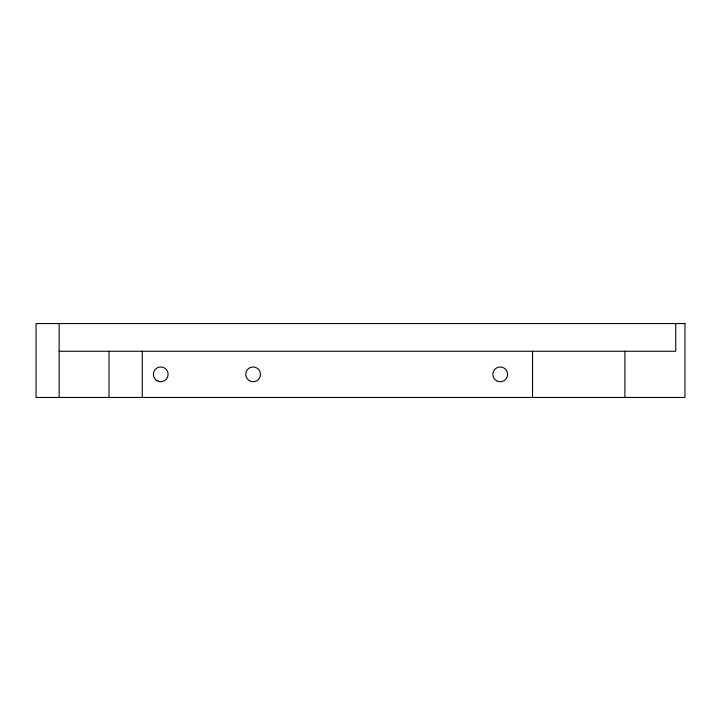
<?xml version="1.0" encoding="UTF-8"?>
<svg xmlns="http://www.w3.org/2000/svg" width="721" height="721" viewBox="0 0 721 721"><rect width="100%" height="100%" fill="white"/><g stroke="black" fill="none" stroke-linecap="round" stroke-linejoin="round"><path stroke-width="1.08" d="M59.14 351.262L675.712 351.262L675.712 323.549M624.909 351.262L624.909 397.451M532.54 351.262L532.54 397.451M142.271 351.262L142.271 397.451M109.024 351.262L109.024 397.451M59.14 323.549L59.14 397.451M684.95 323.549L36.05 323.549L36.05 397.451L684.95 397.451L684.95 323.549M157.052 380.751A7.39 7.39 0 0 0 168.137 374.352A7.39 7.39 0 0 0 157.052 367.953A7.39 7.39 0 0 0 157.052 380.751M249.421 380.751A7.39 7.39 0 0 0 260.506 374.352A7.39 7.39 0 0 0 249.421 367.953A7.39 7.39 0 0 0 249.421 380.751M496.517 380.751A7.39 7.39 0 0 0 507.602 374.352A7.39 7.39 0 0 0 496.517 367.953A7.39 7.39 0 0 0 496.517 380.751"/></g></svg>
